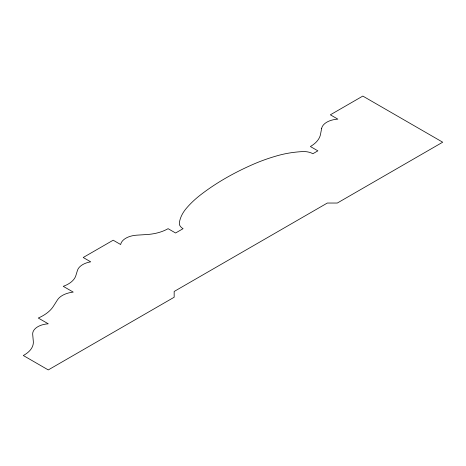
<?xml version="1.0" encoding="UTF-8"?>
<svg xmlns="http://www.w3.org/2000/svg" width="466" height="466" viewBox="0 0 466 466"><rect width="100%" height="100%" fill="white"/><g stroke="black" fill="none" stroke-linecap="round" stroke-linejoin="round"><path stroke-width="0.7" d="M321.633 128.447L320.521 134.325A35.305 20.382 0 0 1 310.391 146.522L317.876 150.844L312.884 153.728A12.867 7.427 0 0 0 302.638 151.584A70.89 40.926 0 0 0 277.986 155.533A147.617 85.226 0 0 0 253.97 163.985A264.717 152.831 0 0 0 200.84 194.666A147.617 85.226 0 0 0 186.196 208.529A70.89 40.926 0 0 0 179.352 222.76A12.867 7.427 0 0 0 183.074 228.678L175.583 233L168.092 228.678A35.305 20.382 0 0 1 146.965 234.526L136.783 235.167A18.197 10.502 0 0 0 120.659 244.528L113.174 240.206L83.216 257.5L90.701 261.828A19.048 10.998 0 0 0 77.449 270.426L75.841 275.633A27.395 15.815 0 0 1 63.242 286.328L73.226 292.095A21.215 12.25 0 0 0 57.475 299.877L53.38 306.313A44.672 25.793 0 0 1 38.276 318.039L48.266 323.8A17.591 10.153 0 0 0 32.696 334.413L33.313 341.357A31.158 17.988 0 0 1 23.3 355.511L48.266 369.922L174.162 297.238L174.162 291.471L327.336 203.036L337.32 203.036L442.7 142.2L362.816 96.078L330.359 114.811L337.85 119.139A18.197 10.502 0 0 0 321.633 128.447"/></g></svg>
